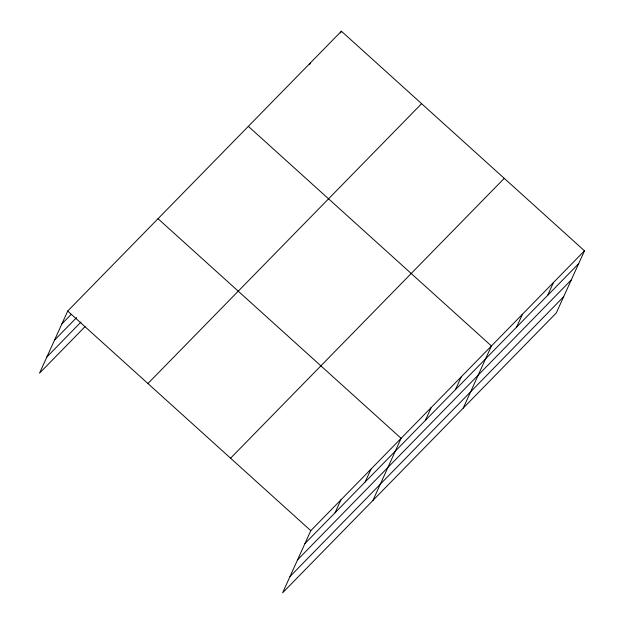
<?xml version="1.0" encoding="UTF-8"?>
<svg xmlns="http://www.w3.org/2000/svg" width="624" height="624" viewBox="0 0 624 624"><rect width="100%" height="100%" fill="white"/><g stroke="black" fill="none" stroke-linecap="round" stroke-linejoin="round"><path stroke-width="0.94" d="M584.477 250.817L310.791 530.673L282.61 592.8L556.296 312.944L584.477 250.817L341.39 31.2L67.704 311.056L39.523 373.183L85.02 326.664M309.598 64.631L310.37 62.915M340.61 32.916L341.39 31.2M335.057 512.756L340.899 499.886M365.165 481.978L370.999 469.108M372.926 500.448L401.107 438.321L158.02 218.704M425.373 420.412L431.215 407.534M455.481 389.626L461.315 376.756M463.242 408.096L491.423 345.969L248.336 126.352M516.602 327.124L522.444 314.254M547.622 295.409L553.457 282.532M61.87 323.926L71.237 314.348M54.491 340.181L76.573 317.608M46.901 356.928L81.019 322.039M147.927 383.526L421.606 103.678M230.576 458.195L504.254 178.347M304.957 543.543L578.635 263.687M297.578 559.798L571.264 279.942M289.981 576.545L563.667 296.689M67.704 311.056L310.791 530.673"/></g></svg>
